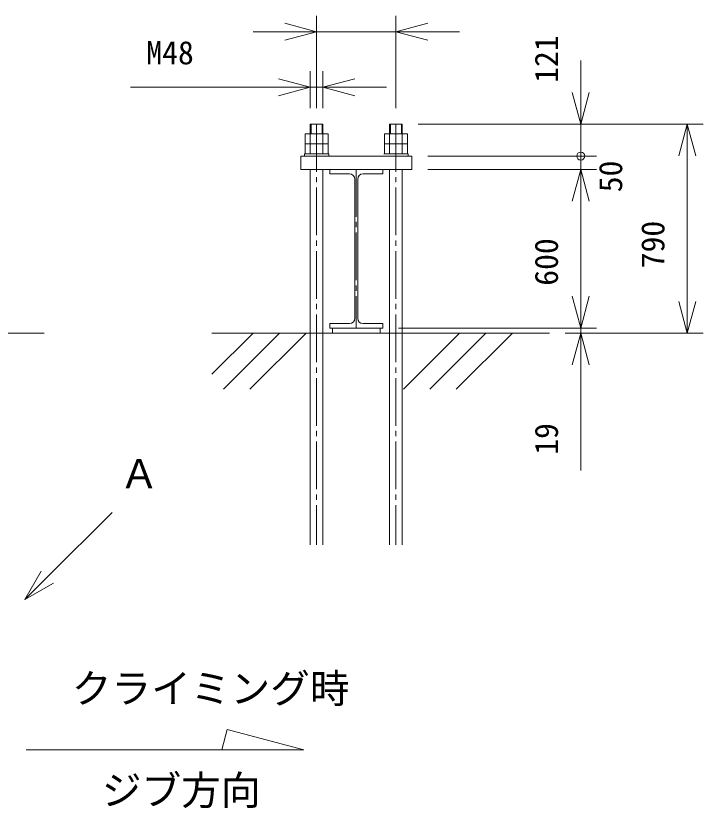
# Model space of a CAD drawing. Units: millimetres, scale not verified. Extents: x -27556 to 27590, y -36412 to 39687.
# Drawn here: x -16255 to -3260, y -29883 to -14908 of the extents above; entities that cross this region are included whole.
import ezdxf
from ezdxf.enums import TextEntityAlignment as Align

# ---------------------------------------------------------------- set-up
doc = ezdxf.new("R2010")
doc.units = ezdxf.units.MM
doc.header["$LTSCALE"] = 100
doc.linetypes.add('CHAIN2', pattern=[12, 9, -1, 1, -1])
for name, color, linetype, lineweight in [('0-0_0', 7, 'Continuous', 18), ('0-3_05 寸法', 7, 'Continuous', 18), ('0-4_10 当社外形線', 7, 'Continuous', 18), ('0-5_12 当社中心線', 7, 'CHAIN2', 18), ('0-7_20 躯体・土木、外形線', 7, 'Continuous', 18)]:
    doc.layers.add(name, color=color, linetype=linetype, lineweight=lineweight)
doc.styles.add('ＭＳ ゴシック', font='')
doc.styles.get('ＭＳ ゴシック').set_extended_font_data('MS Gothic')

msp = doc.modelspace()

# ---------------------------------------------------------------- linework, layer by layer
at = {"layer": '0-0_0'}
msp.add_line((-6363.2, -20903.9), (-6168.5, -20903.9), dxfattribs=at)
at = {"layer": '0-3_05 寸法'}
for p, q in [((-10568.2, -16653.9), (-10568.2, -14907.7)), ((-9068.2, -16653.9), (-9068.2, -14907.7)), ((-11168.2, -15207.7), (-11768.2, -15207.7)), ((-10568.2, -15207.7), (-11168.2, -15207.7)), ((-10568.2, -15207.7), (-9068.2, -15207.7)), ((-9068.2, -15207.7), (-8468.2, -15207.7)), ((-8468.2, -15207.7), (-7868.2, -15207.7)), ((-5573.8, -16353.9), (-5573.8, -15753.9)), ((-10688.2, -16653.9), (-10688.2, -15956.2)), ((-10448.2, -16653.9), (-10448.2, -15956.2)), ((-11288.2, -16256.2), (-14088.2, -16256.2)), ((-10688.2, -16256.2), (-11288.2, -16256.2)), ((-10448.2, -16256.2), (-10688.2, -16256.2)), ((-10448.2, -16256.2), (-9848.2, -16256.2)), ((-9848.2, -16256.2), (-9248.2, -16256.2)), ((-5573.8, -16953.9), (-5573.8, -16353.9)), ((-8648.2, -16953.9), (-3260.3, -16953.9)), ((-8648.2, -16953.9), (-5273.8, -16953.9)), ((-5573.8, -17558.9), (-5573.8, -16953.9)), ((-5573.8, -17558.9), (-5573.8, -16958.9)), ((-3560.3, -16953.9), (-3560.3, -17553.9)), ((-8468.2, -17558.9), (-5273.8, -17558.9)), ((-8468.2, -17558.9), (-5273.8, -17558.9)), ((-5573.8, -17808.9), (-5573.8, -17558.9)), ((-5573.8, -17558.9), (-5573.8, -18158.9)), ((-3560.3, -17553.9), (-3560.3, -20303.9)), ((-8468.2, -17808.9), (-5273.8, -17808.9)), ((-8468.2, -17808.9), (-5273.8, -17808.9)), ((-5573.8, -17808.9), (-5573.8, -18408.9)), ((-5573.8, -17808.9), (-5573.8, -18408.9)), ((-5573.8, -20208.9), (-5573.8, -18408.9)), ((-5573.8, -18408.9), (-5573.8, -19008.9)), ((-5573.8, -20208.9), (-5573.8, -19608.9)), ((-5573.8, -20808.9), (-5573.8, -20208.9)), ((-5573.8, -20808.9), (-5573.8, -20208.9)), ((-3560.3, -20903.9), (-3560.3, -20303.9)), ((-9018.2, -20808.9), (-5273.8, -20808.9)), ((-9018.2, -20808.9), (-5273.8, -20808.9)), ((-5573.8, -20808.9), (-5573.8, -20903.9)), ((-5868.5, -20903.9), (-3260.3, -20903.9)), ((-5868.5, -20903.9), (-5273.8, -20903.9)), ((-5573.8, -20903.9), (-5573.8, -21503.9)), ((-5573.8, -21503.9), (-5573.8, -23503.9)), ((-15660.2, -25517.6), (-14436.4, -24293.7)), ((-16084.5, -25941.8), (-15660.2, -25517.6)), ((-12361.1, -28783.7), (-12256.9, -28394.8)), ((-12257.8, -28395.5), (-10809.1, -28783.7)), ((-16062.4, -28783.7), (-10809.1, -28783.7))]:
    msp.add_line(p, q, dxfattribs=at)
for points in [[(-11168.2, -15047), (-10568.2, -15207.7), (-11168.2, -15368.5)], [(-8468.2, -15368.5), (-9068.2, -15207.7), (-8468.2, -15047)], [(-11288.2, -16095.4), (-10688.2, -16256.2), (-11288.2, -16417)], [(-9848.2, -16417), (-10448.2, -16256.2), (-9848.2, -16095.4)], [(-5413.1, -16353.9), (-5573.8, -16953.9), (-5734.6, -16353.9)], [(-3721.1, -17553.9), (-3560.3, -16953.9), (-3399.5, -17553.9)], [(-5734.6, -18408.9), (-5573.8, -17808.9), (-5413.1, -18408.9)], [(-5734.6, -18408.9), (-5573.8, -17808.9), (-5413.1, -18408.9)], [(-5413.1, -20208.9), (-5573.8, -20808.9), (-5734.6, -20208.9)], [(-5413.1, -20208.9), (-5573.8, -20808.9), (-5734.6, -20208.9)], [(-3399.5, -20303.9), (-3560.3, -20903.9), (-3721.1, -20303.9)], [(-5734.6, -21503.9), (-5573.8, -20903.9), (-5413.1, -21503.9)], [(-15546.5, -25631.2), (-16084.5, -25941.8), (-15773.9, -25403.9)]]:
    msp.add_lwpolyline(points, dxfattribs=at)
msp.add_circle((-5573.8, -17558.9), 75, dxfattribs=at)
msp.add_circle((-5573.8, -17558.9), 75, dxfattribs=at)
at = {"layer": '0-4_10 当社外形線'}
for p, q in [((-10688.2, -16953.9), (-10448.2, -16953.9)), ((-10688.2, -16953.9), (-10688.2, -17518.9)), ((-10674.7, -16953.9), (-10674.7, -17138.9)), ((-10461.7, -16953.9), (-10461.7, -17138.9)), ((-10448.2, -16953.9), (-10448.2, -17518.9)), ((-9188.2, -16953.9), (-8948.2, -16953.9)), ((-9188.2, -16953.9), (-9188.2, -17518.9)), ((-9174.7, -16953.9), (-9174.7, -17138.9)), ((-8961.7, -16953.9), (-8961.7, -17138.9)), ((-8948.2, -16953.9), (-8948.2, -17518.9)), ((-10784.4, -17138.9), (-10351.9, -17138.9)), ((-10784.4, -17328.9), (-10784.4, -17138.9)), ((-10351.9, -17328.9), (-10351.9, -17138.9)), ((-9284.4, -17138.9), (-8851.9, -17138.9)), ((-9284.4, -17328.9), (-9284.4, -17138.9)), ((-8851.9, -17328.9), (-8851.9, -17138.9)), ((-10784.4, -17328.9), (-10351.9, -17328.9)), ((-10784.4, -17518.9), (-10784.4, -17328.9)), ((-10351.9, -17518.9), (-10351.9, -17328.9)), ((-9284.4, -17328.9), (-8851.9, -17328.9)), ((-9284.4, -17518.9), (-9284.4, -17328.9)), ((-8851.9, -17518.9), (-8851.9, -17328.9)), ((-10798.2, -17518.9), (-10338.2, -17518.9)), ((-10798.2, -17518.9), (-10798.2, -17558.9)), ((-10338.2, -17518.9), (-10338.2, -17558.9)), ((-10868.2, -17558.9), (-10868.2, -17808.9)), ((-10868.2, -17558.9), (-8768.2, -17558.9)), ((-8768.2, -17558.9), (-8768.2, -17808.9)), ((-10868.2, -17808.9), (-8768.2, -17808.9)), ((-10688.2, -17808.9), (-10688.2, -24903.9)), ((-10448.2, -17808.9), (-10448.2, -24903.9)), ((-10318.2, -17808.9), (-9318.2, -17808.9)), ((-10318.2, -17893.9), (-10318.2, -17808.9)), ((-9188.2, -17808.9), (-9188.2, -24903.9)), ((-8948.2, -17808.9), (-8948.2, -24903.9)), ((-10318.2, -17893.9), (-9945.7, -17893.9)), ((-9845.7, -20628.9), (-9845.7, -17993.9)), ((-9790.7, -20628.9), (-9790.7, -17993.9)), ((-10318.2, -20723.9), (-10318.2, -20808.9)), ((-10318.2, -20723.9), (-9945.7, -20723.9)), ((-10318.2, -20808.9), (-9318.2, -20808.9)), ((-10268.2, -20808.9), (-9368.2, -20808.9)), ((-10268.2, -20808.9), (-10268.2, -20903.9)), ((-9690.7, -20723.9), (-9318.2, -20723.9)), ((-9368.2, -20808.9), (-9368.2, -20903.9)), ((-9318.2, -20723.9), (-9318.2, -20808.9)), ((-10268.2, -20903.9), (-9368.2, -20903.9))]:
    msp.add_line(p, q, dxfattribs=at)
for points in [[(-9298.2, -17518.9), (-8838.2, -17518.9), (-8838.2, -17558.9)], [(-9690.7, -17893.9), (-9318.2, -17893.9), (-9318.2, -17808.9)]]:
    msp.add_lwpolyline(points, dxfattribs=at)
for centre, start, end in [((-9945.7, -17993.9), 0, 90), ((-9690.7, -17993.9), 90, 180), ((-9945.7, -20623.9), 270, 0), ((-9690.7, -20623.9), 180, 270)]:
    msp.add_arc(centre, 100, start, end, dxfattribs=at)
at = {"layer": '0-5_12 当社中心線'}
for p, q in [((-10568.2, -16953.9), (-10568.2, -24903.9)), ((-9068.2, -16953.9), (-9068.2, -24903.9)), ((-9818.2, -17803.9), (-9818.2, -20808.9))]:
    msp.add_line(p, q, dxfattribs=at)
at = {"layer": '0-7_20 躯体・土木、外形線'}
for p, q in [((-15717.9, -20903.9), (-17501.3, -20903.9)), ((-12547.6, -20903.9), (-10268.2, -20903.9)), ((-12547.6, -21683.4), (-11768.2, -20903.9)), ((-12328.8, -21964.6), (-11268.2, -20903.9)), ((-11828.8, -21964.6), (-10768.2, -20903.9)), ((-9368.2, -20903.9), (-6368.2, -20903.9)), ((-8928.8, -21964.6), (-7868.2, -20903.9)), ((-8428.8, -21964.6), (-7368.2, -20903.9)), ((-7928.8, -21964.6), (-6868.2, -20903.9))]:
    msp.add_line(p, q, dxfattribs=at)

# ---------------------------------------------------------------- texts
at = {"layer": '0-3_05 寸法', "style": 'ＭＳ ゴシック'}
for s, height, p in [('M48', 439.9, (-13788.2, -15956.2)), ('Ａ', 549.9, (-14298.3, -24000.9)), ('クライミング時', 549.9, (-15197, -28059.1)), ('ジブ方向', 549.9, (-14628.8, -29985.1))]:
    msp.add_text(s, height=height, dxfattribs=at).set_placement(p, align=Align.BOTTOM_LEFT)
for s, p in [('121', (-5873.8, -16174.5)), ('50', (-4659.5, -18242)), ('790', (-3860.3, -19678.9)), ('600', (-5873.8, -20008.9)), ('19', (-5873.8, -23203.9))]:
    msp.add_text(s, height=439.9, rotation=90, dxfattribs=at).set_placement(p, align=Align.BOTTOM_LEFT)

doc.saveas('drawing.dxf')
